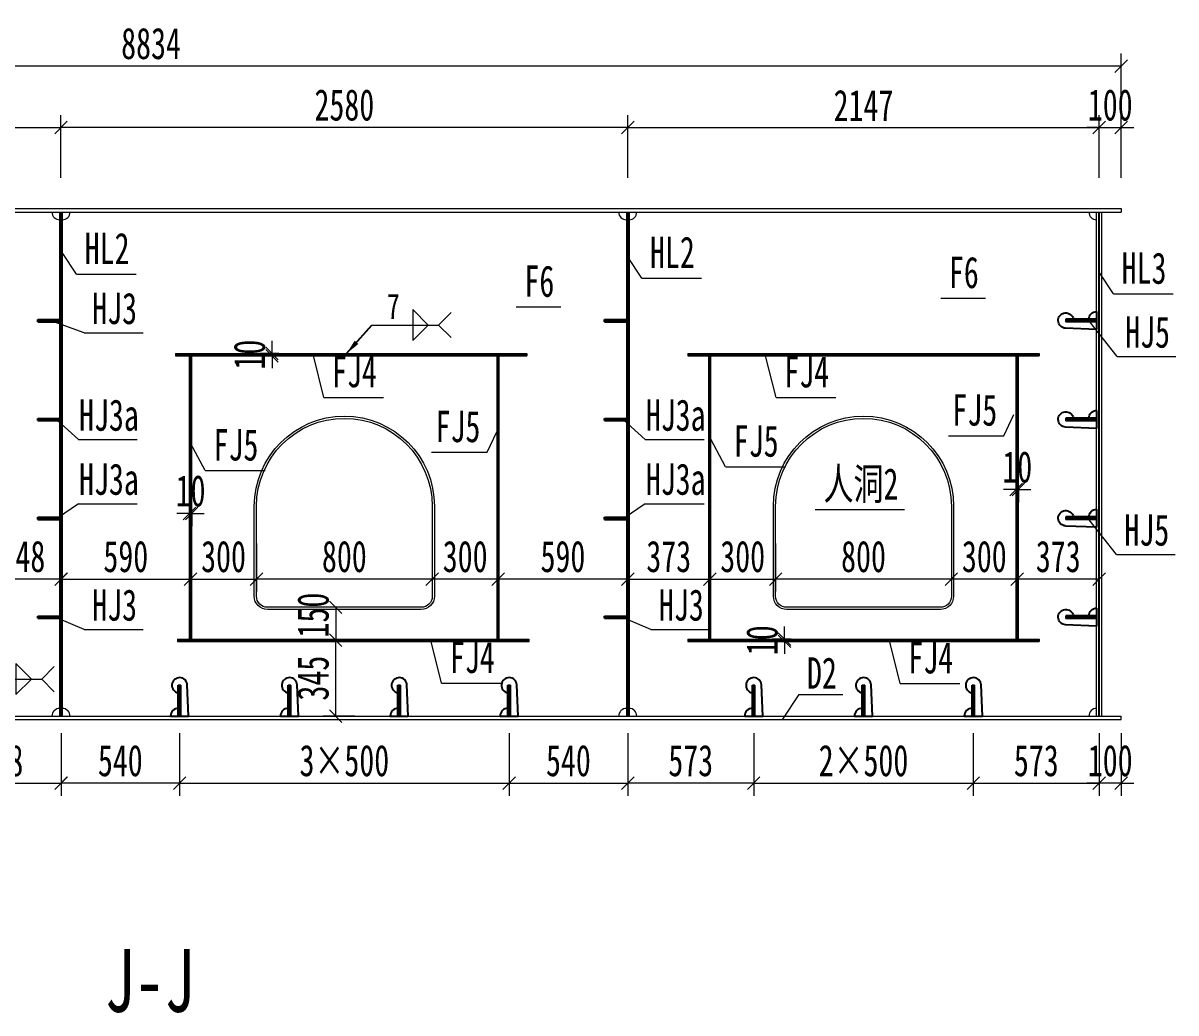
# Model space of a CAD drawing. Header units: millimetres. Extents: x -89049 to 410567, y -307459 to -100425.
# Drawn here: x 263371 to 268620, y -120521 to -116016 of the extents above; entities that cross this region are included whole.
import ezdxf
from ezdxf.enums import TextEntityAlignment as Align

# ---------------------------------------------------------------- set-up
doc = ezdxf.new("R2010")
doc.units = ezdxf.units.MM
doc.layers.get('Defpoints').update_dxf_attribs({"color": 8})
for name, color, linetype, lineweight in [('Dim', 4, 'Continuous', 15), ('文字', 7, 'Continuous', 15), ('标注线及字体', 2, 'Continuous', 15), ('细实线', 4, 'Continuous', 15), ('钢板粗线', 1, 'Continuous', 25), ('钢板细线', 6, 'Continuous', 15)]:
    doc.layers.add(name, color=color, linetype=linetype, lineweight=lineweight)
doc.layers.add('Text', color=4, linetype='Continuous')
doc.styles.add('111', font='', dxfattribs={"width": 0.7})
doc.styles.add('BM_Dim', font='', dxfattribs={"width": 0.85})
doc.styles.add('SMEDI', font='', dxfattribs={"width": 0.75})
doc.styles.get("Standard").update_dxf_attribs({"font": ''})
doc.styles.get('111').set_extended_font_data('仿宋_GB2312')
doc.styles.get('BM_Dim').set_extended_font_data('仿宋_GB2312')
doc.styles.get('SMEDI').set_extended_font_data('仿宋_GB2312')
doc.styles.get('Standard').set_extended_font_data('仿宋_GB2312')
doc.dimstyles.new('200', dxfattribs={"dimscale": 0, "dimtxt": 2.5, "dimasz": 1, "dimexe": 1, "dimexo": 1, "dimgap": 0.6, "dimtad": 1, "dimdec": 0, "dimdsep": 46, "dimtxsty": '111', "dimblk": 'OBLIQUE', "dimcen": 0, "dimclrd": 4, "dimclre": 4, "dimclrt": 4, "dimadec": 1, "dimazin": 2, "dimtfac": 1, "dimtdec": 0, "dimtix": 1, "dimtmove": 2, "dimatfit": 3, "dimfxl": 4, "dimfxlon": 1, "dimtolj": 1, "dimlwd": -1, "dimlwe": -1, "dimarcsym": 0})
doc.dimstyles.new('MSteel_1.0_1.0', dxfattribs={"dimtxt": 3, "dimasz": 1.2, "dimexe": 1, "dimexo": 1, "dimgap": 1, "dimtad": 3, "dimtoh": 1, "dimdec": 0, "dimzin": 0, "dimdsep": 46, "dimtxsty": 'Standard', "dimblk": 'ARCHTICK', "dimcen": 0.09, "dimclrd": 3, "dimclre": 3, "dimadec": 0, "dimazin": 0, "dimtfac": 1, "dimtdec": 4, "dimtofl": 0, "dimtmove": 0, "dimatfit": 3, "dimfxl": 1, "dimtolj": 1, "dimtzin": 0, "dimarcsym": 0})

# ---------------------------------------------------------------- blocks, each defined once
blk = doc.blocks.new('_Oblique')
at = {"color": 0, "linetype": 'ByBlock', "lineweight": -2}
blk.add_line((-0.5, -0.5), (0.5, 0.5), dxfattribs=at)
blk = doc.blocks.new('*D2899')
at = {"layer": 'Defpoints', "color": 0, "transparency": 16777216}
for p in [(266797.3, -118336.2), (267597.3, -118370.7), (266797.3, -118546.5)]:
    blk.add_point(p, dxfattribs=at)
at = {"layer": '细实线', "color": 4, "transparency": 16777216}
for p, q in [((266797.3, -118393.3), (266797.3, -118603.7)), ((267597.3, -118427.8), (267597.3, -118603.7)), ((267597.3, -118546.5), (266797.3, -118546.5))]:
    blk.add_line(p, q, dxfattribs=at)
at = {"layer": '细实线', "color": 4, "transparency": 16777216, "xscale": 57.14285714285715, "yscale": 57.14285714285715, "zscale": 57.14285714285715, "rotation": 180}
blk.add_blockref('_Oblique', (266797.3, -118546.5), dxfattribs=at)
at = {"layer": '细实线', "color": 4, "transparency": 16777216, "xscale": 57.14285714285715, "yscale": 57.14285714285715, "zscale": 57.14285714285715}
blk.add_blockref('_Oblique', (267597.3, -118546.5), dxfattribs=at)
at = {"layer": '细实线', "color": 4, "transparency": 16777216, "insert": (267197.3, -118444.3), "char_height": 142.86, "attachment_point": 5, "style": '111'}
blk.add_mtext('\\A1;800', dxfattribs=at)
blk = doc.blocks.new('*D2900')
at = {"layer": 'Defpoints', "color": 0, "transparency": 16777216}
for p in [(267597.3, -118326.9), (267897.3, -118324.7), (267597.3, -118546.5)]:
    blk.add_point(p, dxfattribs=at)
at = {"layer": '细实线', "color": 4, "transparency": 16777216}
for p, q in [((267597.3, -118384), (267597.3, -118603.7)), ((267897.3, -118381.9), (267897.3, -118603.7)), ((267897.3, -118546.5), (267597.3, -118546.5))]:
    blk.add_line(p, q, dxfattribs=at)
at = {"layer": '细实线', "color": 4, "transparency": 16777216, "xscale": 57.14285714285715, "yscale": 57.14285714285715, "zscale": 57.14285714285715, "rotation": 180}
blk.add_blockref('_Oblique', (267597.3, -118546.5), dxfattribs=at)
at = {"layer": '细实线', "color": 4, "transparency": 16777216, "xscale": 57.14285714285715, "yscale": 57.14285714285715, "zscale": 57.14285714285715}
blk.add_blockref('_Oblique', (267897.3, -118546.5), dxfattribs=at)
at = {"layer": '细实线', "color": 4, "transparency": 16777216, "insert": (267747.3, -118444.3), "char_height": 142.86, "attachment_point": 5, "style": '111'}
blk.add_mtext('\\A1;300', dxfattribs=at)
blk = doc.blocks.new('*D2901')
at = {"layer": 'Defpoints', "color": 0, "transparency": 16777216}
for p in [(266797.3, -118326.9), (266497.3, -118382.7), (266797.3, -118546.5)]:
    blk.add_point(p, dxfattribs=at)
at = {"layer": '细实线', "color": 4, "transparency": 16777216}
for p, q in [((266797.3, -118384), (266797.3, -118603.7)), ((266497.3, -118439.8), (266497.3, -118603.7)), ((266497.3, -118546.5), (266797.3, -118546.5))]:
    blk.add_line(p, q, dxfattribs=at)
at = {"layer": '细实线', "color": 4, "transparency": 16777216, "xscale": 57.14285714285715, "yscale": 57.14285714285715, "zscale": 57.14285714285715, "rotation": 180}
blk.add_blockref('_Oblique', (266497.3, -118546.5), dxfattribs=at)
at = {"layer": '细实线', "color": 4, "transparency": 16777216, "xscale": 57.14285714285715, "yscale": 57.14285714285715, "zscale": 57.14285714285715}
blk.add_blockref('_Oblique', (266797.3, -118546.5), dxfattribs=at)
at = {"layer": '细实线', "color": 4, "transparency": 16777216, "insert": (266647.3, -118444.3), "char_height": 142.86, "attachment_point": 5, "style": '111'}
blk.add_mtext('\\A1;300', dxfattribs=at)
blk = doc.blocks.new('*D2902')
at = {"layer": 'Defpoints', "color": 0, "transparency": 16777216}
for p in [(267897.3, -118354.1), (268270.6, -118370.4), (267897.3, -118546.6)]:
    blk.add_point(p, dxfattribs=at)
at = {"layer": '细实线', "color": 4, "transparency": 16777216}
for p, q in [((267897.3, -118411.2), (267897.3, -118603.7)), ((268270.6, -118427.5), (268270.6, -118603.7)), ((268270.6, -118546.6), (267897.3, -118546.6))]:
    blk.add_line(p, q, dxfattribs=at)
at = {"layer": '细实线', "color": 4, "transparency": 16777216, "xscale": 57.14285714285715, "yscale": 57.14285714285715, "zscale": 57.14285714285715, "rotation": 180}
blk.add_blockref('_Oblique', (267897.3, -118546.6), dxfattribs=at)
at = {"layer": '细实线', "color": 4, "transparency": 16777216, "xscale": 57.14285714285715, "yscale": 57.14285714285715, "zscale": 57.14285714285715}
blk.add_blockref('_Oblique', (268270.6, -118546.6), dxfattribs=at)
at = {"layer": '细实线', "color": 4, "transparency": 16777216, "insert": (268083.9, -118444.4), "char_height": 142.86, "attachment_point": 5, "style": '111'}
blk.add_mtext('\\A1;373', dxfattribs=at)
blk = doc.blocks.new('*D2903')
at = {"layer": 'Defpoints', "color": 0, "transparency": 16777216}
for p in [(266123.9, -118373), (266497.4, -118382.7), (266497.4, -118546.4)]:
    blk.add_point(p, dxfattribs=at)
at = {"layer": '细实线', "color": 4, "transparency": 16777216}
for p, q in [((266123.9, -118430.1), (266123.9, -118603.6)), ((266497.4, -118439.8), (266497.4, -118603.6)), ((266123.9, -118546.4), (266497.4, -118546.4))]:
    blk.add_line(p, q, dxfattribs=at)
at = {"layer": '细实线', "color": 4, "transparency": 16777216, "xscale": 57.14285714285715, "yscale": 57.14285714285715, "zscale": 57.14285714285715, "rotation": 180}
blk.add_blockref('_Oblique', (266123.9, -118546.4), dxfattribs=at)
at = {"layer": '细实线', "color": 4, "transparency": 16777216, "xscale": 57.14285714285715, "yscale": 57.14285714285715, "zscale": 57.14285714285715}
blk.add_blockref('_Oblique', (266497.4, -118546.4), dxfattribs=at)
at = {"layer": '细实线', "color": 4, "transparency": 16777216, "insert": (266310.6, -118444.2), "char_height": 142.86, "attachment_point": 5, "style": '111'}
blk.add_mtext('\\A1;373', dxfattribs=at)
blk = doc.blocks.new('*D2904')
at = {"layer": 'Defpoints', "color": 0, "transparency": 16777216}
for p in [(264433.8, -118336.2), (265233.8, -118370.6), (264433.8, -118546.5)]:
    blk.add_point(p, dxfattribs=at)
at = {"layer": '细实线', "color": 4, "transparency": 16777216}
for p, q in [((264433.8, -118393.3), (264433.8, -118603.6)), ((265233.8, -118427.8), (265233.8, -118603.6)), ((265233.8, -118546.5), (264433.8, -118546.5))]:
    blk.add_line(p, q, dxfattribs=at)
at = {"layer": '细实线', "color": 4, "transparency": 16777216, "xscale": 57.14285714285715, "yscale": 57.14285714285715, "zscale": 57.14285714285715, "rotation": 180}
blk.add_blockref('_Oblique', (264433.8, -118546.5), dxfattribs=at)
at = {"layer": '细实线', "color": 4, "transparency": 16777216, "xscale": 57.14285714285715, "yscale": 57.14285714285715, "zscale": 57.14285714285715}
blk.add_blockref('_Oblique', (265233.8, -118546.5), dxfattribs=at)
at = {"layer": '细实线', "color": 4, "transparency": 16777216, "insert": (264833.8, -118444.3), "char_height": 142.86, "attachment_point": 5, "style": '111'}
blk.add_mtext('\\A1;800', dxfattribs=at)
blk = doc.blocks.new('*D2905')
at = {"layer": 'Defpoints', "color": 0, "transparency": 16777216}
for p in [(265233.8, -118326.9), (265533.8, -118362.8), (265233.8, -118546.5)]:
    blk.add_point(p, dxfattribs=at)
at = {"layer": '细实线', "color": 4, "transparency": 16777216}
for p, q in [((265233.8, -118384), (265233.8, -118603.6)), ((265533.8, -118419.9), (265533.8, -118603.6)), ((265533.8, -118546.5), (265233.8, -118546.5))]:
    blk.add_line(p, q, dxfattribs=at)
at = {"layer": '细实线', "color": 4, "transparency": 16777216, "xscale": 57.14285714285715, "yscale": 57.14285714285715, "zscale": 57.14285714285715, "rotation": 180}
blk.add_blockref('_Oblique', (265233.8, -118546.5), dxfattribs=at)
at = {"layer": '细实线', "color": 4, "transparency": 16777216, "xscale": 57.14285714285715, "yscale": 57.14285714285715, "zscale": 57.14285714285715}
blk.add_blockref('_Oblique', (265533.8, -118546.5), dxfattribs=at)
at = {"layer": '细实线', "color": 4, "transparency": 16777216, "insert": (265383.8, -118444.3), "char_height": 142.86, "attachment_point": 5, "style": '111'}
blk.add_mtext('\\A1;300', dxfattribs=at)
blk = doc.blocks.new('*D2906')
at = {"layer": 'Defpoints', "color": 0, "transparency": 16777216}
for p in [(264433.8, -118326.9), (264133.8, -118362.8), (264433.8, -118546.5)]:
    blk.add_point(p, dxfattribs=at)
at = {"layer": '细实线', "color": 4, "transparency": 16777216}
for p, q in [((264433.8, -118384), (264433.8, -118603.6)), ((264133.8, -118419.9), (264133.8, -118603.6)), ((264133.8, -118546.5), (264433.8, -118546.5))]:
    blk.add_line(p, q, dxfattribs=at)
at = {"layer": '细实线', "color": 4, "transparency": 16777216, "xscale": 57.14285714285715, "yscale": 57.14285714285715, "zscale": 57.14285714285715, "rotation": 180}
blk.add_blockref('_Oblique', (264133.8, -118546.5), dxfattribs=at)
at = {"layer": '细实线', "color": 4, "transparency": 16777216, "xscale": 57.14285714285715, "yscale": 57.14285714285715, "zscale": 57.14285714285715}
blk.add_blockref('_Oblique', (264433.8, -118546.5), dxfattribs=at)
at = {"layer": '细实线', "color": 4, "transparency": 16777216, "insert": (264283.8, -118444.3), "char_height": 142.86, "attachment_point": 5, "style": '111'}
blk.add_mtext('\\A1;300', dxfattribs=at)
blk = doc.blocks.new('*D2907')
at = {"layer": 'Defpoints', "color": 0, "transparency": 16777216}
for p in [(265533.8, -118351.5), (266123.9, -118349.4), (265533.8, -118546.4)]:
    blk.add_point(p, dxfattribs=at)
at = {"layer": '细实线', "color": 4, "transparency": 16777216}
for p, q in [((265533.8, -118408.6), (265533.8, -118603.6)), ((266123.9, -118406.6), (266123.9, -118603.6)), ((266123.9, -118546.4), (265533.8, -118546.4))]:
    blk.add_line(p, q, dxfattribs=at)
at = {"layer": '细实线', "color": 4, "transparency": 16777216, "xscale": 57.14285714285715, "yscale": 57.14285714285715, "zscale": 57.14285714285715, "rotation": 180}
blk.add_blockref('_Oblique', (265533.8, -118546.4), dxfattribs=at)
at = {"layer": '细实线', "color": 4, "transparency": 16777216, "xscale": 57.14285714285715, "yscale": 57.14285714285715, "zscale": 57.14285714285715}
blk.add_blockref('_Oblique', (266123.9, -118546.4), dxfattribs=at)
at = {"layer": '细实线', "color": 4, "transparency": 16777216, "insert": (265828.9, -118444.2), "char_height": 142.86, "attachment_point": 5, "style": '111'}
blk.add_mtext('\\A1;590', dxfattribs=at)
blk = doc.blocks.new('*D2908')
at = {"layer": 'Defpoints', "color": 0, "transparency": 16777216}
for p in [(263543.7, -118367.1), (264133.8, -118362.8), (264133.8, -118546.4)]:
    blk.add_point(p, dxfattribs=at)
at = {"layer": '细实线', "color": 4, "transparency": 16777216}
for p, q in [((263543.7, -118424.3), (263543.7, -118603.6)), ((264133.8, -118419.9), (264133.8, -118603.6)), ((263543.7, -118546.4), (264133.8, -118546.4))]:
    blk.add_line(p, q, dxfattribs=at)
at = {"layer": '细实线', "color": 4, "transparency": 16777216, "xscale": 57.14285714285715, "yscale": 57.14285714285715, "zscale": 57.14285714285715, "rotation": 180}
blk.add_blockref('_Oblique', (263543.7, -118546.4), dxfattribs=at)
at = {"layer": '细实线', "color": 4, "transparency": 16777216, "xscale": 57.14285714285715, "yscale": 57.14285714285715, "zscale": 57.14285714285715}
blk.add_blockref('_Oblique', (264133.8, -118546.4), dxfattribs=at)
at = {"layer": '细实线', "color": 4, "transparency": 16777216, "insert": (263838.7, -118444.2), "char_height": 142.86, "attachment_point": 5, "style": '111'}
blk.add_mtext('\\A1;590', dxfattribs=at)
blk = doc.blocks.new('*D2912')
at = {"layer": 'Defpoints', "color": 0, "transparency": 16777216}
for p in [(263196.2, -118333.8), (263544.2, -118356.4), (263196.2, -118546.4)]:
    blk.add_point(p, dxfattribs=at)
at = {"layer": '细实线', "color": 4, "transparency": 16777216}
for p, q in [((263196.2, -118391), (263196.2, -118603.6)), ((263544.2, -118413.6), (263544.2, -118603.6)), ((263544.2, -118546.4), (263196.2, -118546.4))]:
    blk.add_line(p, q, dxfattribs=at)
at = {"layer": '细实线', "color": 4, "transparency": 16777216, "xscale": 57.14285714285715, "yscale": 57.14285714285715, "zscale": 57.14285714285715, "rotation": 180}
blk.add_blockref('_Oblique', (263196.2, -118546.4), dxfattribs=at)
at = {"layer": '细实线', "color": 4, "transparency": 16777216, "xscale": 57.14285714285715, "yscale": 57.14285714285715, "zscale": 57.14285714285715}
blk.add_blockref('_Oblique', (263544.2, -118546.4), dxfattribs=at)
at = {"layer": '细实线', "color": 4, "transparency": 16777216, "insert": (263370.2, -118444.2), "char_height": 142.86, "attachment_point": 5, "style": '111'}
blk.add_mtext('\\A1;348', dxfattribs=at)
blk = doc.blocks.new('*D2919')
at = {"layer": 'Defpoints', "color": 0, "transparency": 16777216}
for p in [(264935.7, -118824.9), (264794.1, -119170.1), (264938.1, -119170.1)]:
    blk.add_point(p, dxfattribs=at)
at = {"layer": '细实线', "color": 4, "transparency": 16777216}
for p, q in [((264878.5, -118824.9), (264737, -118824.9)), ((264794.1, -118824.9), (264794.1, -119170.1)), ((264881, -119170.1), (264737, -119170.1))]:
    blk.add_line(p, q, dxfattribs=at)
at = {"layer": '细实线', "color": 4, "transparency": 16777216, "xscale": 57.14285714285715, "yscale": 57.14285714285715, "zscale": 57.14285714285715}
for p, rotation in [((264794.1, -118824.9), 90), ((264794.1, -119170.1), 270)]:
    blk.add_blockref('_Oblique', p, dxfattribs=dict(at, rotation=rotation))
at = {"layer": '细实线', "color": 4, "transparency": 16777216, "insert": (264691.9, -118997.5), "char_height": 142.86, "attachment_point": 5, "rotation": 90, "style": '111'}
blk.add_mtext('\\A1;345', dxfattribs=at)
blk = doc.blocks.new('*D2920')
at = {"layer": 'Defpoints', "color": 0, "transparency": 16777216}
for p in [(264904.2, -118674.9), (264794.3, -118824.9), (264902.8, -118824.9)]:
    blk.add_point(p, dxfattribs=at)
at = {"layer": '细实线', "color": 4, "transparency": 16777216}
for p, q in [((264847.1, -118674.9), (264737.1, -118674.9)), ((264794.3, -118674.9), (264794.3, -118824.9)), ((264845.6, -118824.9), (264737.1, -118824.9))]:
    blk.add_line(p, q, dxfattribs=at)
at = {"layer": '细实线', "color": 4, "transparency": 16777216, "xscale": 57.14285714285715, "yscale": 57.14285714285715, "zscale": 57.14285714285715}
for p, rotation in [((264794.3, -118674.9), 90), ((264794.3, -118824.9), 270)]:
    blk.add_blockref('_Oblique', p, dxfattribs=dict(at, rotation=rotation))
at = {"layer": '细实线', "color": 4, "transparency": 16777216, "insert": (264692, -118710.3), "char_height": 142.86, "attachment_point": 5, "rotation": 90, "style": '111'}
blk.add_mtext('\\A1;150', dxfattribs=at)
blk = doc.blocks.new('*D2923')
at = {"layer": 'Defpoints', "color": 0, "transparency": 16777216}
for p in [(266838.1, -118829.9), (266925.8, -118819.9), (266925.8, -118829.9)]:
    blk.add_point(p, dxfattribs=at)
at = {"layer": '细实线', "color": 4, "transparency": 16777216}
for p, q in [((266838.1, -118819.9), (266838.1, -118762.8)), ((266868.6, -118819.9), (266780.9, -118819.9)), ((266868.6, -118829.9), (266780.9, -118829.9)), ((266838.1, -118819.9), (266838.1, -118829.9)), ((266838.1, -118829.9), (266838.1, -118887.1))]:
    blk.add_line(p, q, dxfattribs=at)
at = {"layer": '细实线', "color": 4, "transparency": 16777216, "xscale": 57.14285714285715, "yscale": 57.14285714285715, "zscale": 57.14285714285715}
for p, rotation in [((266838.1, -118819.9), 270), ((266838.1, -118829.9), 90)]:
    blk.add_blockref('_Oblique', p, dxfattribs=dict(at, rotation=rotation))
at = {"layer": '细实线', "color": 4, "transparency": 16777216, "insert": (266735.8, -118824.9), "char_height": 142.86, "attachment_point": 5, "rotation": 90, "style": '111'}
blk.add_mtext('\\A1;10', dxfattribs=at)
blk = doc.blocks.new('*D2924')
at = {"layer": 'Defpoints', "color": 0, "transparency": 16777216}
for p in [(264504.4, -117529.9), (264592.1, -117519.9), (264592.1, -117529.9)]:
    blk.add_point(p, dxfattribs=at)
at = {"layer": '细实线', "color": 4, "transparency": 16777216}
for p, q in [((264504.4, -117519.9), (264504.4, -117462.8)), ((264535, -117519.9), (264447.3, -117519.9)), ((264535, -117529.9), (264447.3, -117529.9)), ((264504.4, -117519.9), (264504.4, -117529.9)), ((264504.4, -117529.9), (264504.4, -117587.1))]:
    blk.add_line(p, q, dxfattribs=at)
at = {"layer": '细实线', "color": 4, "transparency": 16777216, "xscale": 57.14285714285715, "yscale": 57.14285714285715, "zscale": 57.14285714285715}
for p, rotation in [((264504.4, -117519.9), 270), ((264504.4, -117529.9), 90)]:
    blk.add_blockref('_Oblique', p, dxfattribs=dict(at, rotation=rotation))
at = {"layer": '细实线', "color": 4, "transparency": 16777216, "insert": (264402.2, -117524.9), "char_height": 142.86, "attachment_point": 5, "rotation": 90, "style": '111'}
blk.add_mtext('\\A1;10', dxfattribs=at)
blk = doc.blocks.new('*D2927')
at = {"layer": 'Defpoints', "color": 0, "transparency": 16777216}
for p in [(264128.8, -118194.4), (264138.8, -118194.4), (264138.8, -118247.8)]:
    blk.add_point(p, dxfattribs=at)
at = {"layer": '细实线', "color": 4, "transparency": 16777216}
for p, q in [((264128.8, -118247.8), (264071.7, -118247.8)), ((264128.8, -118247.8), (264128.8, -118305)), ((264128.8, -118247.8), (264138.8, -118247.8)), ((264138.8, -118247.8), (264138.8, -118305)), ((264138.8, -118247.8), (264196, -118247.8))]:
    blk.add_line(p, q, dxfattribs=at)
at = {"layer": '细实线', "color": 4, "transparency": 16777216, "xscale": 57.14285714285715, "yscale": 57.14285714285715, "zscale": 57.14285714285715}
blk.add_blockref('_Oblique', (264128.8, -118247.8), dxfattribs=at)
at = {"layer": '细实线', "color": 4, "transparency": 16777216, "xscale": 57.14285714285715, "yscale": 57.14285714285715, "zscale": 57.14285714285715, "rotation": 180}
blk.add_blockref('_Oblique', (264138.8, -118247.8), dxfattribs=at)
at = {"layer": '细实线', "color": 4, "transparency": 16777216, "insert": (264133.8, -118145.6), "char_height": 142.86, "attachment_point": 5, "style": '111'}
blk.add_mtext('\\A1;10', dxfattribs=at)
blk = doc.blocks.new('*D2928')
at = {"layer": 'Defpoints', "color": 0, "transparency": 16777216}
for p in [(267892.3, -118085.6), (267902.3, -118085.6), (267902.3, -118139.1)]:
    blk.add_point(p, dxfattribs=at)
at = {"layer": '细实线', "color": 4, "transparency": 16777216}
for p, q in [((267892.3, -118139.1), (267835.1, -118139.1)), ((267892.3, -118139.1), (267892.3, -118196.2)), ((267892.3, -118139.1), (267902.3, -118139.1)), ((267902.3, -118139.1), (267902.3, -118196.2)), ((267902.3, -118139.1), (267959.4, -118139.1))]:
    blk.add_line(p, q, dxfattribs=at)
at = {"layer": '细实线', "color": 4, "transparency": 16777216, "xscale": 57.14285714285715, "yscale": 57.14285714285715, "zscale": 57.14285714285715}
blk.add_blockref('_Oblique', (267892.3, -118139.1), dxfattribs=at)
at = {"layer": '细实线', "color": 4, "transparency": 16777216, "xscale": 57.14285714285715, "yscale": 57.14285714285715, "zscale": 57.14285714285715, "rotation": 180}
blk.add_blockref('_Oblique', (267902.3, -118139.1), dxfattribs=at)
at = {"layer": '细实线', "color": 4, "transparency": 16777216, "insert": (267897.3, -118036.8), "char_height": 142.86, "attachment_point": 5, "style": '111'}
blk.add_mtext('\\A1;10', dxfattribs=at)
blk = doc.blocks.new('_ArchTick')
at = {"color": 0, "linetype": 'ByBlock', "const_width": 0.15}
blk.add_lwpolyline([(-0.5, -0.5), (0.5, 0.5)], dxfattribs=at)
blk = doc.blocks.new('角焊缝2')
at = {"layer": 'Dim'}
blk.add_line((-3138.009, 370.223), (-3132.704, 370.223), dxfattribs=at)
blk.add_lwpolyline([(-3134.754, 371.455), (-3134.754, 368.992), (-3133.523, 370.223)], close=True, dxfattribs=at)
blk.add_lwpolyline([(-3131.704, 369.223), (-3132.704, 370.223), (-3131.704, 371.223)], dxfattribs=at)
blk = doc.blocks.new('12-140加劲 有过焊孔')
at = {"layer": 'Defpoints'}
blk.add_line((0, 0), (0, 140), dxfattribs=at)
at = {"layer": '钢板粗线', "color": 7}
for p, q in [((-6, 0), (-6, 140)), ((-6, 140), (6, 140)), ((6, 0), (6, 140)), ((41, 0), (35, 141.5)), ((-41, 0), (41, 0))]:
    blk.add_line(p, q, dxfattribs=at)
for centre, start, end in [((0, 140), 2.441, 260.1291), ((-6, 0), 90, 180)]:
    blk.add_arc(centre, 35, start, end, dxfattribs=at)
blk = doc.blocks.new('10-100加劲 无过焊孔')
at = {"layer": 'Defpoints'}
blk.add_line((0, -100), (0, 0), dxfattribs=at)
at = {"layer": '钢板粗线', "color": 7}
for p, q in [((-5, -100), (-5, 0)), ((-5, 0), (5, 0)), ((5, -100), (5, 0)), ((-5, -100), (5, -100))]:
    blk.add_line(p, q, dxfattribs=at)
blk = doc.blocks.new('*D2935')
at = {"layer": 'Defpoints', "color": 0, "transparency": 16777216}
for p in [(262996.1, -119169.9), (263544.1, -119169.9), (263544.1, -119475.7)]:
    blk.add_point(p, dxfattribs=at)
at = {"layer": '细实线', "color": 4, "transparency": 16777216}
for p, q in [((262996.1, -119247.1), (262996.1, -119532.8)), ((263544.1, -119247.1), (263544.1, -119532.8)), ((262996.1, -119475.7), (263544.1, -119475.7))]:
    blk.add_line(p, q, dxfattribs=at)
at = {"layer": '细实线', "color": 4, "transparency": 16777216, "xscale": 57.14285714285715, "yscale": 57.14285714285715, "zscale": 57.14285714285715, "rotation": 180}
blk.add_blockref('_Oblique', (262996.1, -119475.7), dxfattribs=at)
at = {"layer": '细实线', "color": 4, "transparency": 16777216, "xscale": 57.14285714285715, "yscale": 57.14285714285715, "zscale": 57.14285714285715}
blk.add_blockref('_Oblique', (263544.1, -119475.7), dxfattribs=at)
at = {"layer": '细实线', "color": 4, "transparency": 16777216, "insert": (263270.1, -119373.4), "char_height": 142.86, "attachment_point": 5, "style": '111'}
blk.add_mtext('\\A1;548', dxfattribs=at)
blk = doc.blocks.new('*D2936')
at = {"layer": 'Defpoints', "color": 0, "transparency": 16777216}
for p in [(263543.8, -119169.9), (264083.8, -119169.9), (263543.8, -119475.7)]:
    blk.add_point(p, dxfattribs=at)
at = {"layer": '细实线', "color": 4, "transparency": 16777216}
for p, q in [((263543.8, -119247.1), (263543.8, -119532.8)), ((264083.8, -119247.1), (264083.8, -119532.8)), ((264083.8, -119475.7), (263543.8, -119475.7))]:
    blk.add_line(p, q, dxfattribs=at)
at = {"layer": '细实线', "color": 4, "transparency": 16777216, "xscale": 57.14285714285715, "yscale": 57.14285714285715, "zscale": 57.14285714285715, "rotation": 180}
blk.add_blockref('_Oblique', (263543.8, -119475.7), dxfattribs=at)
at = {"layer": '细实线', "color": 4, "transparency": 16777216, "xscale": 57.14285714285715, "yscale": 57.14285714285715, "zscale": 57.14285714285715}
blk.add_blockref('_Oblique', (264083.8, -119475.7), dxfattribs=at)
at = {"layer": '细实线', "color": 4, "transparency": 16777216, "insert": (263813.8, -119373.4), "char_height": 142.86, "attachment_point": 5, "style": '111'}
blk.add_mtext('\\A1;540', dxfattribs=at)
blk = doc.blocks.new('*D2937')
at = {"layer": 'Defpoints', "color": 0, "transparency": 16777216}
for p in [(264083.8, -119169.9), (265583.8, -119169.9), (265583.8, -119475.7)]:
    blk.add_point(p, dxfattribs=at)
at = {"layer": '细实线', "color": 4, "transparency": 16777216}
for p, q in [((264083.8, -119247.1), (264083.8, -119532.8)), ((265583.8, -119247.1), (265583.8, -119532.8)), ((264083.8, -119475.7), (265583.8, -119475.7))]:
    blk.add_line(p, q, dxfattribs=at)
at = {"layer": '细实线', "color": 4, "transparency": 16777216, "xscale": 57.14285714285715, "yscale": 57.14285714285715, "zscale": 57.14285714285715, "rotation": 180}
blk.add_blockref('_Oblique', (264083.8, -119475.7), dxfattribs=at)
at = {"layer": '细实线', "color": 4, "transparency": 16777216, "xscale": 57.14285714285715, "yscale": 57.14285714285715, "zscale": 57.14285714285715}
blk.add_blockref('_Oblique', (265583.8, -119475.7), dxfattribs=at)
at = {"layer": '细实线', "color": 4, "transparency": 16777216, "insert": (264833.8, -119373.4), "char_height": 142.857, "attachment_point": 5, "style": '111'}
blk.add_mtext('\\A1;\\f仿宋_GB2312|b0|i0|c134|p49;3×500', dxfattribs=at)
blk = doc.blocks.new('*D2938')
at = {"layer": 'Defpoints', "color": 0, "transparency": 16777216}
for p in [(265583.8, -119169.9), (266123.9, -119169.9), (266123.9, -119475.7)]:
    blk.add_point(p, dxfattribs=at)
at = {"layer": '细实线', "color": 4, "transparency": 16777216}
for p, q in [((265583.8, -119247.1), (265583.8, -119532.8)), ((266123.9, -119247.1), (266123.9, -119532.8)), ((265583.8, -119475.7), (266123.9, -119475.7))]:
    blk.add_line(p, q, dxfattribs=at)
at = {"layer": '细实线', "color": 4, "transparency": 16777216, "xscale": 57.14285714285715, "yscale": 57.14285714285715, "zscale": 57.14285714285715, "rotation": 180}
blk.add_blockref('_Oblique', (265583.8, -119475.7), dxfattribs=at)
at = {"layer": '细实线', "color": 4, "transparency": 16777216, "xscale": 57.14285714285715, "yscale": 57.14285714285715, "zscale": 57.14285714285715}
blk.add_blockref('_Oblique', (266123.9, -119475.7), dxfattribs=at)
at = {"layer": '细实线', "color": 4, "transparency": 16777216, "insert": (265853.8, -119373.4), "char_height": 142.86, "attachment_point": 5, "style": '111'}
blk.add_mtext('\\A1;540', dxfattribs=at)
blk = doc.blocks.new('*D2939')
at = {"layer": 'Defpoints', "color": 0, "transparency": 16777216}
for p in [(266123.9, -119169.9), (266697.3, -119169.9), (266123.9, -119475.7)]:
    blk.add_point(p, dxfattribs=at)
at = {"layer": '细实线', "color": 4, "transparency": 16777216}
for p, q in [((266123.9, -119247.1), (266123.9, -119532.8)), ((266697.3, -119247.1), (266697.3, -119532.8)), ((266697.3, -119475.7), (266123.9, -119475.7))]:
    blk.add_line(p, q, dxfattribs=at)
at = {"layer": '细实线', "color": 4, "transparency": 16777216, "xscale": 57.14285714285715, "yscale": 57.14285714285715, "zscale": 57.14285714285715, "rotation": 180}
blk.add_blockref('_Oblique', (266123.9, -119475.7), dxfattribs=at)
at = {"layer": '细实线', "color": 4, "transparency": 16777216, "xscale": 57.14285714285715, "yscale": 57.14285714285715, "zscale": 57.14285714285715}
blk.add_blockref('_Oblique', (266697.3, -119475.7), dxfattribs=at)
at = {"layer": '细实线', "color": 4, "transparency": 16777216, "insert": (266410.6, -119373.4), "char_height": 142.86, "attachment_point": 5, "style": '111'}
blk.add_mtext('\\A1;573', dxfattribs=at)
blk = doc.blocks.new('*D2940')
at = {"layer": 'Defpoints', "color": 0, "transparency": 16777216}
for p in [(266697.3, -119169.9), (267697.3, -119169.9), (267697.3, -119475.7)]:
    blk.add_point(p, dxfattribs=at)
at = {"layer": '细实线', "color": 4, "transparency": 16777216}
for p, q in [((266697.3, -119247.1), (266697.3, -119532.8)), ((267697.3, -119247.1), (267697.3, -119532.8)), ((266697.3, -119475.7), (267697.3, -119475.7))]:
    blk.add_line(p, q, dxfattribs=at)
at = {"layer": '细实线', "color": 4, "transparency": 16777216, "xscale": 57.14285714285715, "yscale": 57.14285714285715, "zscale": 57.14285714285715, "rotation": 180}
blk.add_blockref('_Oblique', (266697.3, -119475.7), dxfattribs=at)
at = {"layer": '细实线', "color": 4, "transparency": 16777216, "xscale": 57.14285714285715, "yscale": 57.14285714285715, "zscale": 57.14285714285715}
blk.add_blockref('_Oblique', (267697.3, -119475.7), dxfattribs=at)
at = {"layer": '细实线', "color": 4, "transparency": 16777216, "insert": (267197.3, -119373.4), "char_height": 142.86, "attachment_point": 5, "style": '111'}
blk.add_mtext('\\A1;2×500', dxfattribs=at)
blk = doc.blocks.new('*D2941')
at = {"layer": 'Defpoints', "color": 0, "transparency": 16777216}
for p in [(267697.3, -119169.9), (268270.6, -119169.9), (268270.6, -119475.7)]:
    blk.add_point(p, dxfattribs=at)
at = {"layer": '细实线', "color": 4, "transparency": 16777216}
for p, q in [((267697.3, -119247.1), (267697.3, -119532.8)), ((268270.6, -119247.1), (268270.6, -119532.8)), ((267697.3, -119475.7), (268270.6, -119475.7))]:
    blk.add_line(p, q, dxfattribs=at)
at = {"layer": '细实线', "color": 4, "transparency": 16777216, "xscale": 57.14285714285715, "yscale": 57.14285714285715, "zscale": 57.14285714285715, "rotation": 180}
blk.add_blockref('_Oblique', (267697.3, -119475.7), dxfattribs=at)
at = {"layer": '细实线', "color": 4, "transparency": 16777216, "xscale": 57.14285714285715, "yscale": 57.14285714285715, "zscale": 57.14285714285715}
blk.add_blockref('_Oblique', (268270.6, -119475.7), dxfattribs=at)
at = {"layer": '细实线', "color": 4, "transparency": 16777216, "insert": (267983.9, -119373.4), "char_height": 142.86, "attachment_point": 5, "style": '111'}
blk.add_mtext('\\A1;573', dxfattribs=at)
blk = doc.blocks.new('*D2942')
at = {"layer": 'Defpoints', "color": 0, "transparency": 16777216}
for p in [(268270.5, -119169.9), (268370.6, -119169.9), (268270.5, -119475.7)]:
    blk.add_point(p, dxfattribs=at)
at = {"layer": '细实线', "color": 4, "transparency": 16777216}
for p, q in [((268270.5, -119247.1), (268270.5, -119532.8)), ((268370.6, -119247.1), (268370.6, -119532.8)), ((268270.5, -119475.7), (268213.3, -119475.7)), ((268370.6, -119475.7), (268270.5, -119475.7)), ((268370.6, -119475.7), (268427.8, -119475.7))]:
    blk.add_line(p, q, dxfattribs=at)
at = {"layer": '细实线', "color": 4, "transparency": 16777216, "xscale": 57.14285714285715, "yscale": 57.14285714285715, "zscale": 57.14285714285715}
blk.add_blockref('_Oblique', (268270.5, -119475.7), dxfattribs=at)
at = {"layer": '细实线', "color": 4, "transparency": 16777216, "xscale": 57.14285714285715, "yscale": 57.14285714285715, "zscale": 57.14285714285715, "rotation": 180}
blk.add_blockref('_Oblique', (268370.6, -119475.7), dxfattribs=at)
at = {"layer": '细实线', "color": 4, "transparency": 16777216, "insert": (268320.5, -119373.4), "char_height": 142.86, "attachment_point": 5, "style": '111'}
blk.add_mtext('\\A1;100', dxfattribs=at)
blk = doc.blocks.new('*D2945')
at = {"layer": 'Defpoints', "color": 0, "transparency": 16777216}
for p in [(263543.7, -116491.4), (261448.5, -117104.7), (263543.7, -117120.9)]:
    blk.add_point(p, dxfattribs=at)
at = {"layer": '细实线', "color": 4, "transparency": 16777216}
for p, q in [((261448.5, -116720), (261448.5, -116434.3)), ((263543.7, -116720), (263543.7, -116434.3)), ((261448.5, -116491.4), (263543.7, -116491.4))]:
    blk.add_line(p, q, dxfattribs=at)
at = {"layer": '细实线', "color": 4, "transparency": 16777216, "xscale": 57.14285714285715, "yscale": 57.14285714285715, "zscale": 57.14285714285715, "rotation": 180}
blk.add_blockref('_Oblique', (261448.5, -116491.4), dxfattribs=at)
at = {"layer": '细实线', "color": 4, "transparency": 16777216, "xscale": 57.14285714285715, "yscale": 57.14285714285715, "zscale": 57.14285714285715}
blk.add_blockref('_Oblique', (263543.7, -116491.4), dxfattribs=at)
at = {"layer": '细实线', "color": 4, "transparency": 16777216, "insert": (262496.1, -116389.2), "char_height": 142.86, "attachment_point": 5, "style": '111'}
blk.add_mtext('\\A1;2095', dxfattribs=at)
blk = doc.blocks.new('*D2946')
at = {"layer": 'Defpoints', "color": 0, "transparency": 16777216}
for p in [(263543.7, -116491.4), (263543.7, -117120.9), (266123.9, -117104.9)]:
    blk.add_point(p, dxfattribs=at)
at = {"layer": '细实线', "color": 4, "transparency": 16777216}
for p, q in [((263543.7, -116720), (263543.7, -116434.3)), ((266123.9, -116720), (266123.9, -116434.3)), ((266123.9, -116491.4), (263543.7, -116491.4))]:
    blk.add_line(p, q, dxfattribs=at)
at = {"layer": '细实线', "color": 4, "transparency": 16777216, "xscale": 57.14285714285715, "yscale": 57.14285714285715, "zscale": 57.14285714285715, "rotation": 180}
blk.add_blockref('_Oblique', (263543.7, -116491.4), dxfattribs=at)
at = {"layer": '细实线', "color": 4, "transparency": 16777216, "xscale": 57.14285714285715, "yscale": 57.14285714285715, "zscale": 57.14285714285715}
blk.add_blockref('_Oblique', (266123.9, -116491.4), dxfattribs=at)
at = {"layer": '细实线', "color": 4, "transparency": 16777216, "insert": (264833.8, -116389.2), "char_height": 142.86, "attachment_point": 5, "style": '111'}
blk.add_mtext('\\A1;2580', dxfattribs=at)
blk = doc.blocks.new('*D2947')
at = {"layer": 'Defpoints', "color": 0, "transparency": 16777216}
for p in [(268270.6, -116491.4), (266123.9, -117104.9), (268270.6, -117120.9)]:
    blk.add_point(p, dxfattribs=at)
at = {"layer": '细实线', "color": 4, "transparency": 16777216}
for p, q in [((266123.9, -116720), (266123.9, -116434.3)), ((268270.6, -116720), (268270.6, -116434.3)), ((266123.9, -116491.4), (268270.6, -116491.4))]:
    blk.add_line(p, q, dxfattribs=at)
at = {"layer": '细实线', "color": 4, "transparency": 16777216, "xscale": 57.14285714285715, "yscale": 57.14285714285715, "zscale": 57.14285714285715, "rotation": 180}
blk.add_blockref('_Oblique', (266123.9, -116491.4), dxfattribs=at)
at = {"layer": '细实线', "color": 4, "transparency": 16777216, "xscale": 57.14285714285715, "yscale": 57.14285714285715, "zscale": 57.14285714285715}
blk.add_blockref('_Oblique', (268270.6, -116491.4), dxfattribs=at)
at = {"layer": '细实线', "color": 4, "transparency": 16777216, "insert": (267197.3, -116390.7), "char_height": 142.86, "attachment_point": 5, "style": '111'}
blk.add_mtext('\\A1;2147', dxfattribs=at)
blk = doc.blocks.new('*D2948')
at = {"layer": 'Defpoints', "color": 0, "transparency": 16777216}
for p in [(268370.6, -116491.4), (268270.6, -116875.9), (268370.6, -116875.9)]:
    blk.add_point(p, dxfattribs=at)
at = {"layer": '细实线', "color": 4, "transparency": 16777216}
for p, q in [((268270.6, -116720), (268270.6, -116434.3)), ((268370.6, -116720), (268370.6, -116434.3)), ((268270.6, -116491.4), (268213.5, -116491.4)), ((268270.6, -116491.4), (268370.6, -116491.4)), ((268370.6, -116491.4), (268427.8, -116491.4))]:
    blk.add_line(p, q, dxfattribs=at)
at = {"layer": '细实线', "color": 4, "transparency": 16777216, "xscale": 57.14285714285715, "yscale": 57.14285714285715, "zscale": 57.14285714285715}
blk.add_blockref('_Oblique', (268270.6, -116491.4), dxfattribs=at)
at = {"layer": '细实线', "color": 4, "transparency": 16777216, "xscale": 57.14285714285715, "yscale": 57.14285714285715, "zscale": 57.14285714285715, "rotation": 180}
blk.add_blockref('_Oblique', (268370.6, -116491.4), dxfattribs=at)
at = {"layer": '细实线', "color": 4, "transparency": 16777216, "insert": (268320.6, -116389.2), "char_height": 142.86, "attachment_point": 5, "style": '111'}
blk.add_mtext('\\A1;100', dxfattribs=at)
blk = doc.blocks.new('*D2949')
at = {"layer": 'Defpoints', "color": 0, "transparency": 16777216}
for p in [(259536.7, -116211.8), (268370.6, -116859.9), (259536.7, -117104.9)]:
    blk.add_point(p, dxfattribs=at)
at = {"layer": '细实线', "color": 4, "transparency": 16777216}
for p, q in [((259536.7, -116440.3), (259536.7, -116154.6)), ((268370.6, -116440.3), (268370.6, -116154.6)), ((268370.6, -116211.8), (259536.7, -116211.8))]:
    blk.add_line(p, q, dxfattribs=at)
at = {"layer": '细实线', "color": 4, "transparency": 16777216, "xscale": 57.14285714285715, "yscale": 57.14285714285715, "zscale": 57.14285714285715, "rotation": 180}
blk.add_blockref('_Oblique', (259536.7, -116211.8), dxfattribs=at)
at = {"layer": '细实线', "color": 4, "transparency": 16777216, "xscale": 57.14285714285715, "yscale": 57.14285714285715, "zscale": 57.14285714285715}
blk.add_blockref('_Oblique', (268370.6, -116211.8), dxfattribs=at)
at = {"layer": '细实线', "color": 4, "transparency": 16777216, "insert": (263953.7, -116109.5), "char_height": 142.86, "attachment_point": 5, "style": '111'}
blk.add_mtext('\\A1;8834', dxfattribs=at)

msp = doc.modelspace()

# ---------------------------------------------------------------- linework, layer by layer
at = {"layer": 'Defpoints'}
for p, q in [((263543.7, -116875.9), (263543.7, -119169.9)), ((266123.9, -116875.9), (266123.9, -119169.9)), ((268270.6, -119169.9), (268270.6, -116875.9)), ((264065, -117524.9), (265665.1, -117524.9)), ((264133.8, -118824.9), (264133.8, -117524.9)), ((265533.8, -118824.9), (265533.8, -117524.9)), ((266397.2, -117524.9), (267997.2, -117524.9)), ((266497.4, -118824.9), (266497.4, -117524.9)), ((267897.3, -118824.9), (267897.3, -117524.9)), ((264074.4, -118824.9), (265674.4, -118824.9)), ((266397.2, -118824.9), (267997.3, -118824.9))]:
    msp.add_line(p, q, dxfattribs=at)
at = {"layer": '细实线'}
for p, q in [((263614.2, -117159), (263549.7, -117060.5)), ((266187.7, -117176.2), (266123.2, -117077.7)), ((268335.1, -117248.5), (268270.6, -117150.1)), ((263614.2, -117159), (263886.7, -117159)), ((266187.7, -117176.2), (266460.2, -117176.2)), ((268335.1, -117248.5), (268607.6, -117248.5)), ((265616.7, -117307.7), (265820, -117307.7)), ((267549.1, -117267.9), (267752.4, -117267.9)), ((263649.5, -117426.3), (263511.9, -117374.9)), ((268352.1, -117533.8), (268227.9, -117375.9)), ((263649.5, -117426.3), (263917.1, -117426.3)), ((264740.1, -117719.3), (264692.6, -117529.3)), ((266799.3, -117719.9), (266751.8, -117529.9)), ((268352.1, -117533.8), (268619.7, -117533.8)), ((264740.1, -117719.3), (265012.7, -117719.3)), ((266799.3, -117719.9), (267071.8, -117719.9)), ((263623.5, -117911.9), (263527.7, -117824.9)), ((266203.7, -117911.9), (266107.9, -117824.9)), ((267836.9, -117894.2), (267881.9, -117797.7)), ((265483.9, -117969.1), (265528.8, -117872.7)), ((263623.5, -117911.9), (263891.2, -117911.9)), ((264200.8, -118052.8), (264133.8, -117927.6)), ((266203.7, -117911.9), (266471.4, -117911.9)), ((266569.3, -118035.4), (266502.4, -117910.2)), ((267584, -117894.2), (267836.9, -117894.2)), ((265230.9, -117969.1), (265483.9, -117969.1)), ((266569.3, -118035.4), (266841.8, -118035.4)), ((264200.8, -118052.8), (264473.3, -118052.8)), ((263623.5, -118203.6), (263527.7, -118268.7)), ((263623.5, -118203.6), (263891.2, -118203.6)), ((266203.7, -118203.6), (266107.9, -118268.7)), ((266203.7, -118203.6), (266471.4, -118203.6)), ((266977.6, -118230.5), (267384.2, -118230.5)), ((268348.7, -118435), (268224.5, -118277.2)), ((268348.7, -118435), (268616.4, -118435)), ((263649.5, -118776.3), (263528.2, -118724.9)), ((266229.7, -118776.3), (266108.3, -118724.9)), ((263649.5, -118776.3), (263917.1, -118776.3)), ((266229.7, -118776.3), (266497.3, -118776.3)), ((265276.6, -119019.9), (265229.1, -118829.9)), ((267364, -119021.8), (267316.5, -118831.8)), ((265276.6, -119019.9), (265549.1, -119019.9)), ((267364, -119021.8), (267636.5, -119021.8)), ((266903.1, -119072.5), (266827.9, -119184.2)), ((266903.1, -119072.5), (267102.6, -119072.5))]:
    msp.add_line(p, q, dxfattribs=at)
at = {"layer": '钢板细线'}
for p, q in [((259906.7, -116859.9), (268370.6, -116859.9)), ((259922.7, -116875.9), (268370.6, -116875.9)), ((263537.7, -116875.9), (263537.7, -119169.9)), ((263549.7, -116875.9), (263549.7, -119169.9)), ((266117.9, -116875.9), (266117.9, -119169.9)), ((266129.9, -116875.9), (266129.9, -119169.9)), ((268258.6, -119169.9), (268258.6, -116875.9)), ((268282.6, -119169.9), (268282.6, -116875.9)), ((268370.6, -116859.9), (268370.6, -116875.9)), ((264064.9, -117519.9), (265665, -117519.9)), ((264064.9, -117519.9), (264064.9, -117529.9)), ((264065, -117529.9), (265665.1, -117529.9)), ((264128.8, -118819.9), (264128.8, -117529.9)), ((264138.8, -118819.9), (264138.8, -117529.9)), ((265528.8, -118819.9), (265528.8, -117529.9)), ((265538.8, -118819.9), (265538.8, -117529.9)), ((265665, -117519.9), (265665, -117529.9)), ((266397.2, -117519.9), (267997.2, -117519.9)), ((266397.2, -117519.9), (266397.2, -117529.9)), ((266397.2, -117529.9), (267997.3, -117529.9)), ((266492.4, -118819.9), (266492.4, -117529.9)), ((266502.4, -118819.9), (266502.4, -117529.9)), ((267892.3, -118819.9), (267892.3, -117529.9)), ((267902.3, -118819.9), (267902.3, -117529.9)), ((267997.2, -117519.9), (267997.2, -117529.9)), ((264074.3, -118819.9), (265674.4, -118819.9)), ((264074.3, -118819.9), (264074.3, -118829.9)), ((264074.4, -118829.9), (265674.5, -118829.9)), ((265674.4, -118819.9), (265674.4, -118829.9)), ((266397.2, -118819.9), (267997.2, -118819.9)), ((266397.2, -118819.9), (266397.2, -118829.9)), ((266397.3, -118829.9), (267997.3, -118829.9)), ((267997.2, -118819.9), (267997.2, -118829.9)), ((259536.7, -119169.9), (268370.6, -119169.9)), ((259536.7, -119185.9), (268370.6, -119185.9)), ((268370.6, -119185.9), (268370.6, -119169.9))]:
    msp.add_line(p, q, dxfattribs=at)
at = {"layer": '钢板细线', "elevation": 0}
for points in [[(265183.8, -118684.9), (264483.8, -118684.9, -0.414214), (264423.8, -118624.9), (264423.8, -118214.9, -1), (265243.8, -118214.9), (265243.8, -118624.9, -0.414214)], [(265183.8, -118674.9), (264483.8, -118674.9, -0.414214), (264433.8, -118624.9), (264433.8, -118214.9, -1), (265233.8, -118214.9), (265233.8, -118624.9, -0.414214)]]:
    msp.add_lwpolyline(points, format="xyb", close=True, dxfattribs=at)
at = {"layer": '钢板细线'}
for points in [[(267547.3, -118684.9), (266847.3, -118684.9, -0.414214), (266787.3, -118624.9), (266787.3, -118214.9, -1), (267607.3, -118214.9), (267607.3, -118624.9, -0.414214)], [(267547.3, -118674.9), (266847.3, -118674.9, -0.414214), (266797.3, -118624.9), (266797.3, -118214.9, -1), (267597.3, -118214.9), (267597.3, -118624.9, -0.414214)]]:
    msp.add_lwpolyline(points, format="xyb", close=True, dxfattribs=at)
for centre, start, end in [((263537.7, -116875.9), 180, 270), ((263549.7, -116875.9), 270, 0), ((266117.9, -116875.9), 180, 270), ((266129.9, -116875.9), 270, 0), ((268258.6, -116875.9), 180, 270), ((263537.7, -119169.9), 90, 180), ((263549.7, -119169.9), 0, 90), ((266117.9, -119169.9), 90, 180), ((266129.9, -119169.9), 0, 90), ((268258.6, -119169.9), 90, 180)]:
    msp.add_arc(centre, 35, start, end, dxfattribs=at)

# ---------------------------------------------------------------- block references
at = {"layer": '细实线', "color": 8, "xscale": 57.1428571428572, "yscale": 57.1428571428572, "zscale": 57.1428571428572}
for p in [(444274.3, -138546), (442467.6, -140157.4)]:
    msp.add_blockref('角焊缝2', p, dxfattribs=at)
at = {"layer": '细实线', "xscale": -1, "rotation": 270}
for p in [(263537.7, -117369.9), (266117.9, -117369.9), (263537.7, -117819.9), (266117.9, -117819.9), (263537.7, -118269.9), (266117.9, -118269.9), (263537.7, -118719.9), (266117.9, -118719.9)]:
    msp.add_blockref('10-100加劲 无过焊孔', p, dxfattribs=at)
at = {"layer": '钢板细线', "xscale": -1, "rotation": 90.0000000000062}
for p in [(268258.6, -117369.9), (268258.6, -117819.9), (268258.6, -118269.9), (268258.6, -118719.9)]:
    msp.add_blockref('12-140加劲 有过焊孔', p, dxfattribs=at)
at = {"layer": '钢板细线', "rotation": 359.9999999999943}
for p in [(264083.8, -119169.9), (264583.8, -119169.9), (265083.8, -119169.9), (265583.8, -119169.9), (266697.3, -119169.9), (267197.3, -119169.9), (267697.3, -119169.9)]:
    msp.add_blockref('12-140加劲 有过焊孔', p, dxfattribs=at)

# ---------------------------------------------------------------- texts
at = {"layer": 'Text', "style": 'SMEDI', "width": 0.75}
msp.add_text('7', height=114.3, dxfattribs=at).set_placement((265027.7, -117304.9), align=Align.MIDDLE_LEFT)
at = {"layer": '文字', "style": 'BM_Dim', "width": 0.7}
for s, p in [('HL2', (263753.7, -117156)), ('HL2', (266327.2, -117173.1)), ('F6', (267654, -117264.9)), ('HL3', (268474.6, -117245.5)), ('F6', (265721.6, -117304.6)), ('HJ3', (263787.9, -117428.6)), ('HJ5', (268490.5, -117536.1)), ('FJ4', (264879.6, -117716.2)), ('FJ4', (266938.8, -117716.9)), ('FJ5', (267703.9, -117891.1)), ('HJ3a', (263762, -117914.2)), ('FJ5', (265350.9, -117966.1)), ('HJ3a', (266342.2, -117914.2)), ('FJ5', (264340.3, -118049.8)), ('FJ5', (266708.8, -118032.4)), ('HJ3a', (263762, -118205.9)), ('HJ3a', (266342.2, -118205.9)), ('人洞2', (267185.8, -118227.5)), ('HJ5', (268487.1, -118437.3)), ('HJ3', (263787.9, -118778.6)), ('HJ3', (266368.1, -118778.6)), ('FJ4', (265416.1, -119016.9)), ('FJ4', (267503.5, -119018.7)), ('D2', (267008, -119088.3))]:
    msp.add_text(s, height=142.86, dxfattribs=at).set_placement(p, align=Align.BOTTOM_CENTER)
at = {"layer": '标注线及字体', "style": '111', "width": 0.7}
msp.add_text('J-J', height=285.71, dxfattribs=at).set_placement((263947, -120376), align=Align.MIDDLE)

# ---------------------------------------------------------------- dimensions: what is measured, and where the dimension line sits
at = {"layer": '细实线'}
for base, p1, p2, picture, middle in [((259536.7, -116211.8), (268370.6, -116859.9), (259536.7, -117104.9), '*D2949', (263953.7, -116109.5)), ((263543.7, -116491.4), (261448.5, -117104.7), (263543.7, -117120.9), '*D2945', (262496.1, -116389.2)), ((268270.6, -116491.4), (266123.9, -117104.9), (268270.6, -117120.9), '*D2947', (267197.3, -116390.7)), ((268370.6, -116491.4), (268270.6, -116875.9), (268370.6, -116875.9), '*D2948', (268320.6, -116389.2)), ((267902.3, -118139.1), (267892.3, -118085.6), (267902.3, -118085.6), '*D2928', (267897.3, -118036.8)), ((264138.8, -118247.8), (264128.8, -118194.4), (264138.8, -118194.4), '*D2927', (264133.8, -118145.6)), ((264133.8, -118546.4), (263543.7, -118367.1), (264133.8, -118362.8), '*D2908', (263838.7, -118444.2)), ((264433.8, -118546.5), (264133.8, -118362.8), (264433.8, -118326.9), '*D2906', (264283.8, -118444.3)), ((266497.3648, -118546.4264), (266123.897, -118372.9686), (266497.3648, -118382.7011), '*D2903', (266310.6309, -118444.187)), ((266797.3, -118546.5), (266497.3, -118382.7), (266797.3, -118326.9), '*D2901', (266647.3, -118444.3)), ((263544.1, -119475.7), (262996.1, -119169.9), (263544.1, -119169.9), '*D2935', (263270.1, -119373.4)), ((266123.9, -119475.7), (265583.8, -119169.9), (266123.9, -119169.9), '*D2938', (265853.8, -119373.4)), ((268270.6, -119475.7), (267697.3, -119169.9), (268270.6, -119169.9), '*D2941', (267983.9, -119373.4))]:
    dim = msp.add_linear_dim(base=base, p1=p1, p2=p2, dimstyle='200', override={"dimscale": 57.142857, "dimblk": 'Oblique'}, dxfattribs=at)
    dim.commit()
    dim.dimension.update_dxf_attribs({"geometry": picture, "text_midpoint": middle})
for base, p1, p2, angle, picture, middle in [((263543.7, -116491.4), (266123.9, -117104.9), (263543.7, -117120.9), 180, '*D2946', (264833.8, -116389.2)), ((264504.4, -117529.9), (264592.1, -117519.9), (264592.1, -117529.9), 90, '*D2924', (264402.2, -117524.9)), ((263196.2, -118546.4), (263544.2, -118356.4), (263196.2, -118333.8), 180, '*D2912', (263370.2, -118444.2)), ((264433.8, -118546.5), (265233.8, -118370.6), (264433.8, -118336.2), 180, '*D2904', (264833.8, -118444.3)), ((265233.8, -118546.5), (265533.8, -118362.8), (265233.8, -118326.9), 180, '*D2905', (265383.8, -118444.3)), ((265533.8, -118546.4), (266123.9, -118349.4), (265533.8, -118351.5), 180, '*D2907', (265828.9, -118444.2)), ((266797.3, -118546.5), (267597.3, -118370.7), (266797.3, -118336.2), 180, '*D2899', (267197.3, -118444.3)), ((267597.3, -118546.5), (267897.3, -118324.7), (267597.3, -118326.9), 180, '*D2900', (267747.3, -118444.3)), ((267897.3, -118546.6), (268270.6, -118370.4), (267897.3, -118354.1), 180, '*D2902', (268083.9, -118444.4)), ((266838.1, -118829.9), (266925.8, -118819.9), (266925.8, -118829.9), 90, '*D2923', (266735.8, -118824.9)), ((264794.1, -119170.1), (264935.7, -118824.9), (264938.1, -119170.1), 90, '*D2919', (264691.9, -118997.5)), ((263543.8, -119475.7), (264083.8, -119169.9), (263543.8, -119169.9), 180, '*D2936', (263813.8, -119373.4)), ((266123.9, -119475.7), (266697.3, -119169.9), (266123.9, -119169.9), 180, '*D2939', (266410.6, -119373.4)), ((268270.5, -119475.7), (268370.6, -119169.9), (268270.5, -119169.9), 180, '*D2942', (268320.5, -119373.4))]:
    dim = msp.add_linear_dim(base=base, p1=p1, p2=p2, angle=angle, dimstyle='200', override={"dimscale": 57.142857, "dimblk": 'Oblique'}, dxfattribs=at)
    dim.commit()
    dim.dimension.update_dxf_attribs({"geometry": picture, "text_midpoint": middle})
dim = msp.add_linear_dim(base=(264794.3, -118824.9), p1=(264904.2, -118674.9), p2=(264902.8, -118824.9), angle=90, dimstyle='200', override={"dimscale": 57.142857, "dimblk": 'Oblique'}, dxfattribs=at)
dim.commit()
dim.dimension.update_dxf_attribs({"geometry": '*D2920', "text_midpoint": (264692, -118710.3), "dimtype": 160})
for base, p1, p2, text, picture, middle in [((265583.8, -119475.7), (264083.8, -119169.9), (265583.8, -119169.9), '\\f仿宋_GB2312|b0|i0|c134|p49;3×500', '*D2937', (264833.8, -119373.4)), ((267697.3, -119475.7), (266697.3, -119169.9), (267697.3, -119169.9), '2×500', '*D2940', (267197.3, -119373.4))]:
    dim = msp.add_linear_dim(base=base, p1=p1, p2=p2, text=text, dimstyle='200', override={"dimscale": 57.142857, "dimtxsty": '111', "dimblk": 'Oblique'}, dxfattribs=at)
    dim.commit()
    dim.dimension.update_dxf_attribs({"geometry": picture, "text_midpoint": middle})

# ---------------------------------------------------------------- leaders
at = {"layer": 'Dim'}
msp.add_leader([(264843.6, -117520), (264959.5, -117390.4)], dimstyle='MSteel_1.0_1.0', override={"dimscale": 57.142857, "dimclrd": 256}, dxfattribs=at)

doc.saveas('drawing.dxf')
